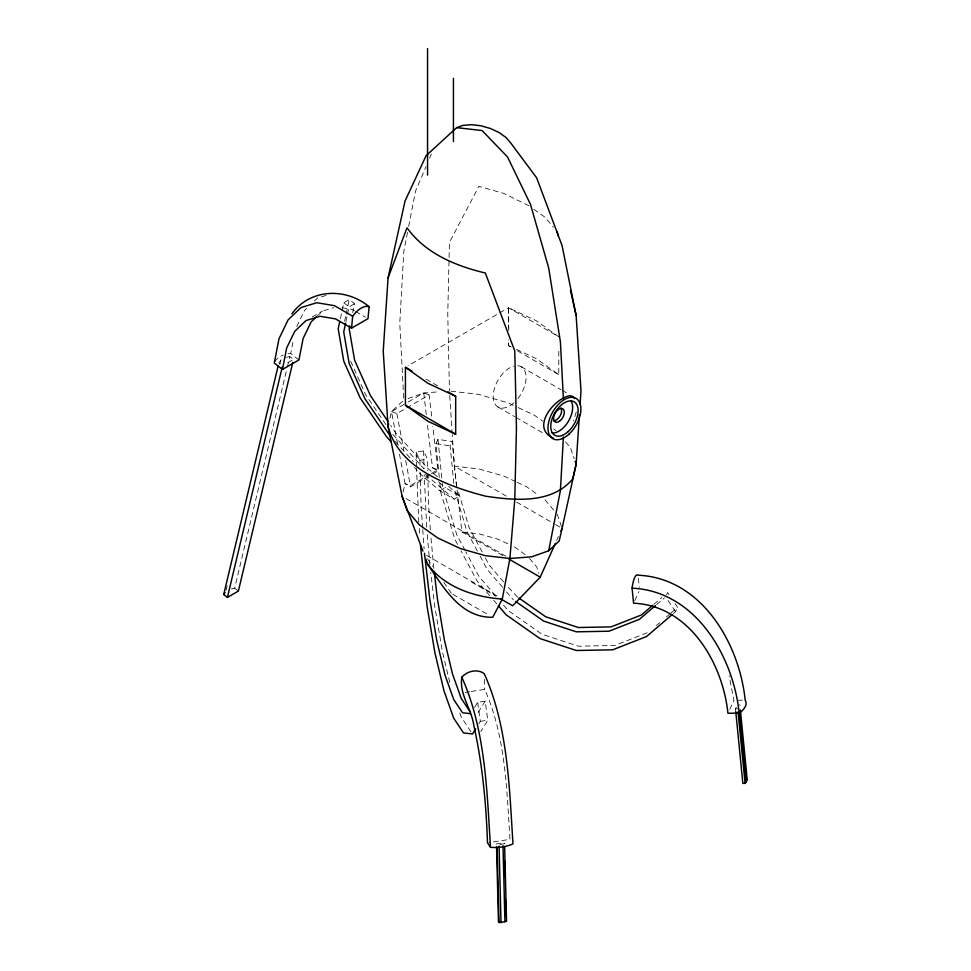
<?xml version="1.0" encoding="UTF-8"?>
<svg xmlns="http://www.w3.org/2000/svg" width="971" height="971" viewBox="0 0 971 971"><rect width="100%" height="100%" fill="white"/><g stroke="black" fill="none" stroke-linecap="round" stroke-linejoin="round"><path stroke-width="0.73" stroke-dasharray="4.86 3.64" d="M508.586 342.69L508.537 345.688L511.11 347.181M508.792 330.674L508.537 307.758L536.308 320.733L558.786 336.767L508.537 307.758L408.038 365.776M298.934 359.938L290.717 353.541L293.485 339.267M407.517 232.372L403.802 251.489L399.773 323.452L403.802 400.076L391.507 411.607L389.638 419.69M408.657 226.498L415.503 191.214L426.075 166.429M340.372 318.67L343.795 302.782L349.269 299.614L354.609 303.68L352.704 312.553M344.608 321.28L345.846 315.502M346.161 314.058L349.269 299.614M345.943 321.632L347.217 315.709M347.545 314.24L349.135 306.848L354.609 303.68M403.086 492.066L405.041 483.667L399.506 454.258M226.109 590.222L227.165 585.792M279.83 364.489L280.886 360.059L285.353 357.486M231.341 588.887L234.691 588.195L287.003 368.361M287.355 366.88L289.819 356.551L293.509 359.428L284.976 364.356M576.289 411.947L573.46 420.953M429.595 158.176L431.367 154.037M556.626 540.556L558.459 536.49M439.305 477.586L435.967 443.674L437.97 439.353L452.134 441.538L456.431 485.282M453.833 483.57L450.131 445.859L452.134 441.538M634.779 600.624L638.991 591.545M666.592 594.725L667.599 592.565L670.937 597.481M673.364 613.551L675.61 611.633L677.612 607.312L675.112 603.634M729.743 709.4L733.955 700.322L729.124 675.804M735.8 711.852L735.508 708.866L737.013 705.626M296.738 326.584L304.554 310.368L306.702 308.317M474.54 707.398L477.659 702.349L485.148 701.183L487.83 720.166L480.815 731.539M478.145 712.544L485.148 701.183M478.788 723.856L480.342 721.332L477.659 702.349M280.886 360.059L278.859 362.887L281.626 365.035M314.228 301.144L317.444 298.073L327.494 294.99M317.323 315.988L322.493 311.06L333.636 307.637M653.956 604.253L661.919 597.432M656.505 604.678L664.455 597.857M656.372 625.53L659.722 622.654M666.434 616.901L669.784 614.024M670.9 613.065L677.612 607.312M312.371 316.898L322.493 311.06M397.576 443.965L391.507 411.607L406.995 402.662M408.281 401.921L423.769 392.976L438.868 391.811M391.507 411.607L396.884 413.525L429.146 394.894L431.767 417.348M430.019 474.261L410.417 485.585L405.041 483.667L410.563 486.811L427.519 477.016M431.33 473.508L437.86 469.733L432.811 426.33M432.738 473.994L437.957 470.984L437.86 469.733L432.483 467.816L427.252 422.919M439.887 490.865L445.361 487.709L459.684 495.975L454.21 499.143L439.887 490.865L420.394 474.079L414.386 467.439M647.123 632.789L614.679 645.497L578.352 646.176L542.012 634.245L508.161 610.516L502.347 603.731M408.075 398.559L423.769 392.976L429.146 394.894M286.469 357.255L289.819 356.551M416.51 466.978L416.134 452.085L423.611 450.92L427.41 459.101L427.713 470.85M416.134 452.085L419.921 460.254L427.41 459.101M465.218 692.384L469.709 691.692M471.202 691.461L484.675 689.374C505.563 736.127 506.741 788.986 509.969 839.345L489.008 842.585M480.342 721.332L487.83 720.166M738.166 700.249L742.378 700.164M735.508 708.866L737.754 708.818M450.884 391.167L478.315 394.335L507.554 402.662L516.924 407.031M457.086 490.064L461.917 531.95L479.759 534.014L497.844 539.16L508.015 543.906M435.967 443.674L450.131 445.859M342.059 307.734L351.939 309.385L354.415 310.805M511.183 346.926L508.537 345.688L508.537 339.85M516.475 349.402L536.308 358.663L558.786 374.697L558.786 349.9M518.259 407.65L534.317 415.151L542.728 421.159M515.807 481.677L503.755 476.045L478.885 468.969L454.319 466.129L452.268 434.583M517.142 482.308L526.513 486.677L538.784 495.441M517.555 350.895L558.786 374.697M521.257 366.747L561.032 389.711M562.318 390.451L568.727 394.153M355.653 311.521L365.533 317.238M498.014 407.019L514.691 416.656M515.977 417.396L544.197 433.685M426.051 379.175L440.215 387.356M506.267 496.12L454.319 466.129L456.916 488.571M516.645 502.116L554.307 523.867M555.606 524.607L562.1 528.358M432.483 467.816L437.957 470.984M406.012 498.524L506 556.249M461.917 531.95L503.682 556.067M426.597 555.363L498.378 596.801M471.493 582.017L495.938 596.133M452.838 594.276L488.862 615.068M517.677 597.153L507.493 586.411M528.964 205.779L503.755 193.399L478.885 186.323L449.439 242.398L447.765 313.912L449.439 390.997M533.88 209.287L544.925 217.164L553.409 227.117M553.555 428.879L555.958 430.602M514.375 546.879L527.751 556.432M343.795 302.782L349.135 306.848M234.691 588.195L238.381 591.072M437.508 476.858L428.648 469.224L395.731 432.872L390.682 425.432M448.602 486.422L459.684 495.975M438.491 481.774L445.361 487.709M425.383 474.297L454.21 499.143M392.83 434.401L423.878 468.702M395.246 441.538L413.197 461.371M503.621 581.896L489.105 564.952L484.954 557.172M502.59 587.346L487.09 569.273L480.172 556.322M506.461 591.861L513.234 599.762M495.562 595.818L479.091 576.604L465.837 551.795M489.675 595.624L477.077 580.925L461.043 550.897M493.559 600.151L497.431 604.666M565.559 441.854L570.365 447.485L574.213 458.591M544.925 499.822L554.356 510.867M529.535 558.519L536.66 566.858L538.893 573.303M427.434 558.811L432.605 566.251M443.808 582.369L451.551 593.536M668.097 600.576L675.61 611.633M385.924 424.606L365.703 394.821L350.495 360.811M470.971 731.746L461.225 717.083L459.283 711.622M482.186 551.989L469.042 527.374L457.742 489.639M477.416 551.14L467.039 531.695L454.428 489.602M465.145 550.484L456.783 534.815L442.752 488L442.327 483.582M457.559 544.367L454.768 539.136L440.749 492.321L439.875 483.473M557.184 514.181L561.614 526.937M449.755 682.479L442.424 651.759L434.632 605.552L430.76 572.417M739.756 704.497L739.951 705.516M396.884 413.525L403.79 450.289M405.72 460.582L410.563 486.811M423.769 392.976L426.378 415.43M433.843 568.423L430.784 535.774M429.886 564.879L427.155 533.237M638.408 578.218L639.294 587.237M437.97 439.353L442.181 482.102M430.359 529.85L428.563 504.653L427.859 476.737M426.718 527.217L424.218 474.77M422.664 528.042L421.074 505.818L420.225 472.015M422.761 529.523L424.133 548.797M418.804 522.337L416.547 468.471M419.241 528.37L419.775 535.907M449.731 395.513L452.17 433.078M484.432 679.409L484.675 689.374M423.611 450.92L424.072 468.811M419.921 460.254L420.067 466.129M508.537 307.758L508.537 328.186M517.859 365.703A23.255 13.424 -60 0 1 517.859 398.583M513.89 402.771A23.255 13.424 -60 0 1 493.195 396.374A23.255 13.424 -60 0 1 513.89 366.091M274.854 361.746A22.175 14.82 9.4 0 1 283.18 355.095M288.084 353.82A22.175 14.82 9.4 0 1 290.717 353.541M504.568 843.653L499.045 844.806L497.079 844.806L496.484 843.908L503.973 842.743L504.568 843.653"/><path stroke-width="1.46" d="M411.874 370.995L405.429 367.281L405.429 405.223L427.908 421.256L455.678 434.231L455.678 396.277L447.947 391.811M563.411 436.926L560.413 490.501L548.724 550.775L531.732 556.82L509.896 558.495L485.33 555.667L460.46 548.579L437.703 537.958L419.29 524.813L407.031 510.455L402.115 496.278L388.072 426.427L383.229 351.162L388.072 277.84L405.041 201.021L426.111 155.663L456.661 127.638L463.155 125.332L471.493 124.689L480.876 125.769L490.379 128.475L499.07 132.529L506.097 137.554L510.782 143.04L536.66 177.827L562.1 245.712L576.143 315.551L580.986 390.828L580.1 404.288M579.408 414.763L576.143 464.15L562.1 528.358L559.187 540.968L548.724 550.775M352.655 316.194L334.412 305.659L316.801 302.721L301.01 307.564L288.108 319.86L278.993 338.782L274.271 363.033L282.488 369.429L286.651 348.067L294.686 331.39L306.047 320.551L319.969 316.279L335.493 318.876L351.575 328.149L352.655 316.194A17.879 9.249 -55.3 0 1 369.089 306.702C346.089 287.465 310.028 288.472 291.943 313.815M369.089 306.702L368.009 318.658L351.575 328.149M425.771 559.005L427.556 564.151C443.419 587.139 460.46 617.944 492.722 617.301L502.298 599.058L509.896 558.495L514.776 499.58L516.451 428.077L514.776 350.98L485.33 273.009C455.751 266.005 425.213 253.37 407.031 227.809L388.072 277.84M339.741 321.559L338.187 328.781L343.795 361.261L360.217 397.989L386.349 436.465L391.349 441.999M345.627 323.1L343.722 331.973L349.135 363.36L365.011 398.85L390.257 436.04M349.839 325.855L349.196 328.805L354.609 360.192L370.485 395.683L388.157 421.717M388.691 423.732L388.072 426.427C398.729 468.653 448.153 486.507 485.901 496.254C514.958 500.514 551.759 504.046 572.708 478.97L576.143 464.15L575.184 461.371M292.805 362.377L238.381 591.072L227.42 597.396L223.731 594.519L278.155 365.836M227.42 597.396L282.197 367.232M501.085 599.107L512.664 605.783L540.228 577.162L555.412 543.275M560.886 531.076L562.1 528.358M735.8 711.852L742.839 783.415L745.073 783.366L747.269 780.065L740.388 709.995M475.669 728.905L472.549 733.967L463.483 732.911L453.748 718.237L444.014 690.951L434.935 652.913L427.143 606.717L420.419 544.949M223.731 594.519L225.078 592.638M316.291 316.971L311.133 321.899L303.098 338.563L298.934 359.938L282.488 369.429M652.828 605.224L641.455 614.971L611.014 626.89L578.352 627.509L545.678 616.779L518.89 598.002M655.364 605.661L639.452 619.292L609.011 631.211L576.349 631.83L543.675 621.1L515.674 601.474M672.248 614.509L646.528 636.563L612.677 649.817L576.349 650.497L540.01 638.578L506.158 614.837L498.402 605.795M553.373 438.079C530.518 428.381 553.349 398.814 569.819 395.695L572.574 396.374L574.783 398.559M496.557 846.894L498.451 921.552L499.045 922.45L501.012 922.45L506.534 921.297L504.641 846.639M739.174 713.078L727.934 713.297C722.764 662.962 689.216 605.661 633.578 603.209L632.097 588.171A15.961 4.139 -85.2 0 1 638.117 575.208C701.256 577.988 739.307 643.008 745.182 700.115A22.078 11.543 -13.2 0 1 739.174 713.078C733.299 655.971 695.236 590.963 632.097 588.171M456.661 127.638L482.114 130.551L507.554 157.011L530.506 204.42L548.724 268.13L560.413 341.901L563.411 398.947M502.298 599.058C474.503 597.129 444.706 587.346 427.556 564.151M470.656 713.709L462.499 712.75L453.748 699.569L444.985 675.039L436.829 640.836L429.825 599.289L424.461 553.239M455.678 396.277L427.908 383.302L405.429 367.281M405.429 405.223L455.678 434.231M508.901 559.078L540.228 577.162M469.988 711.597L461.225 698.404L452.474 673.874L444.317 639.671L437.314 598.136L434.195 571.397M490.513 847.343L487.503 842.816C486.131 803.357 482.393 763.861 473.787 725.264C471.421 708.49 459.125 694.629 461.82 677.188A15.961 13.315 -27.9 0 1 484.286 673.716C507.979 726.769 509.314 786.741 512.979 843.872A22.078 8.982 -3.3 0 1 490.513 847.343C486.847 790.212 485.524 730.241 461.82 677.188M402.115 496.278L422.919 551.043M557.184 231.535L558.179 235.953M570.487 290.499L576.143 315.551M739.332 712.253L746.226 782.323M738.045 711.804L745.073 783.366M504.422 860.658L504.835 877.092M505.406 899.486L505.818 915.908M503.002 845.692L504.932 921.831M499.082 846.299L501.012 922.45M497.152 847.792L499.045 922.45M453.433 78.323L453.433 141.608M427.556 48.55L427.556 175.12M570.814 400.622A19.347 11.167 -60 0 1 568.63 420.953A19.347 11.167 -60 0 1 552.123 432.993M560.886 407.978A7.622 4.394 -60 0 1 560.036 415.976A7.622 4.394 -60 0 1 553.531 420.722M568.703 434.413A23.255 13.424 -60 0 0 576.07 398.389A23.255 13.424 -60 0 0 548.566 422.786A23.255 13.424 -60 0 0 568.703 434.413M567.986 431.743A19.347 11.167 -60 0 0 574.116 401.776A19.347 11.167 -60 0 0 551.237 422.069A19.347 11.167 -60 0 0 567.986 431.743M560.352 420.564A7.622 4.394 -60 0 0 562.767 408.767A7.622 4.394 -60 0 0 553.761 416.753A7.622 4.394 -60 0 0 560.352 420.564"/></g></svg>
